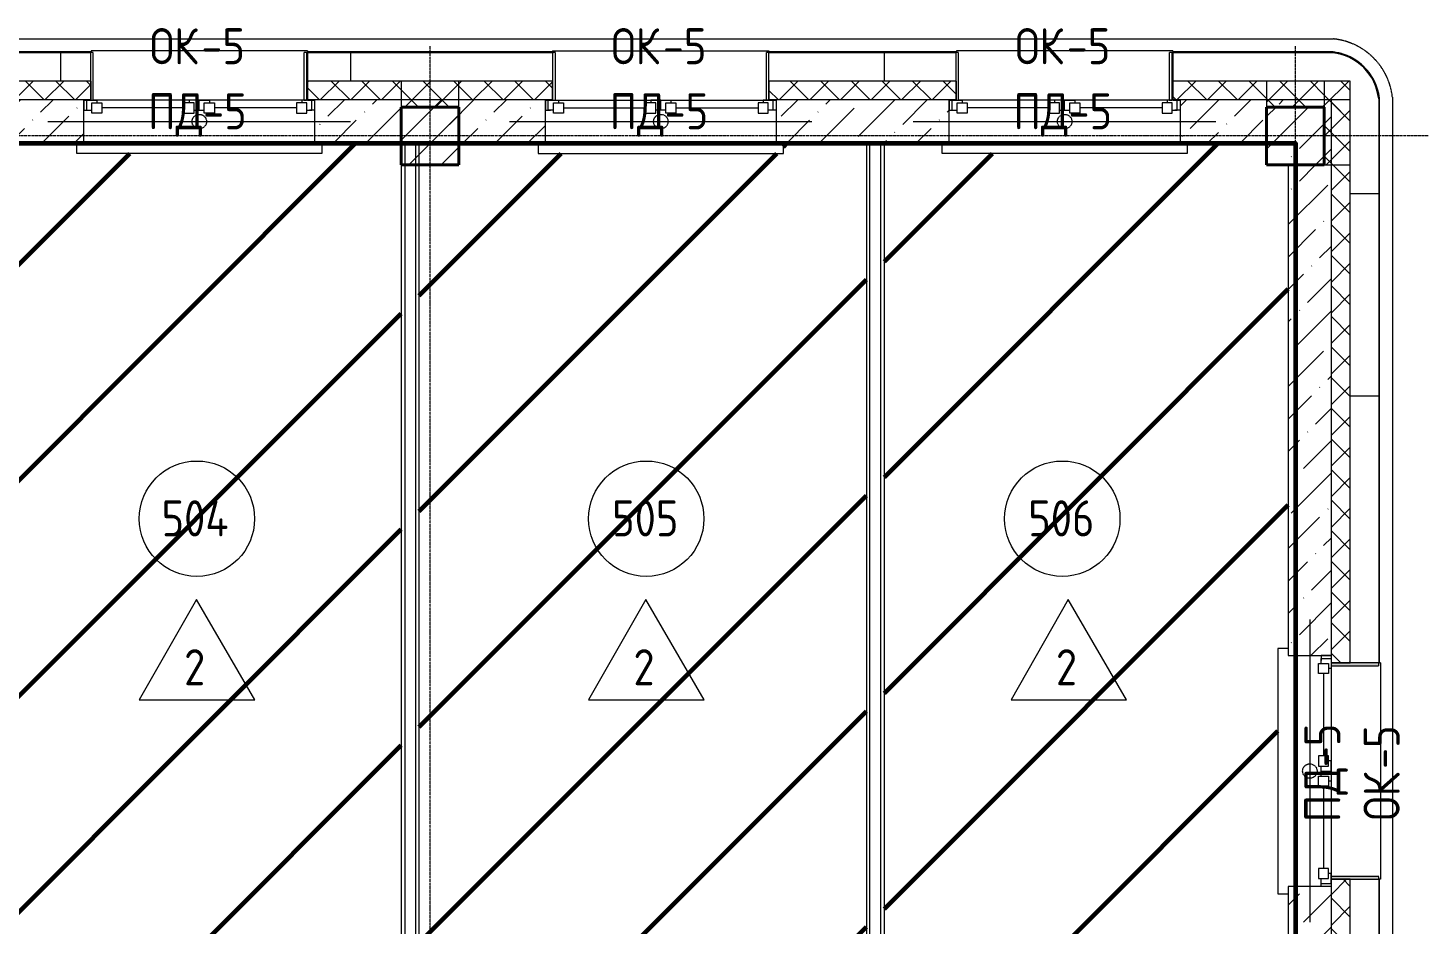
# Model space of a CAD drawing. Header units: millimetres. Extents: x -56773 to 323062, y -262288 to 76460.
# Drawn here: x 52822 to 62529, y -246375 to -240161 of the extents above; entities that cross this region are included whole.
import ezdxf

# ---------------------------------------------------------------- set-up
doc = ezdxf.new("R2010")
doc.units = ezdxf.units.MM
doc.linetypes.add('ADSK_Линия сетки', pattern=[25, 20, -2.5, 0, -2.5])
doc.linetypes.add('ADSK_Невидимые', pattern=[5, 3, -2])
for name, color, linetype, lineweight in [('1.1)Стяжка керамзит  2 этаж', 5, 'Continuous', 60), ('3.1 Штукатурка внешн стен', 5, 'Continuous', 60), ('_ Окна', 7, 'Continuous', 18), ('Марки окон', 7, 'Continuous', 20), ('Марки помещений', 7, 'Continuous', 20), ('Несущие колонны', 7, 'Continuous', 18), ('Обобщенные модели', 7, 'ADSK_Невидимые', 18), ('Окна', 7, 'Continuous', 9), ('Оси', 7, 'Continuous', 9), ('Панели витража', 7, 'Continuous', 9), ('Стены внутренние', 7, 'Continuous', 18), ('Стены наружные', 7, 'Continuous', 18), ('Стены несущие', 7, 'Continuous', 30), ('Стены отделка', 7, 'Continuous', 30), ('Стены штриховка', 7, 'Continuous', 9)]:
    doc.layers.add(name, color=color, linetype=linetype, lineweight=lineweight)
doc.styles.add('GOST Common_2', font='', dxfattribs={"width": 0.9, "height": 250})
doc.styles.get('GOST Common_2').set_extended_font_data('GOST Common')
pattern_1 = [(45, (9.36, -250313.7), (-224.5064, 224.5064), []), (45, (233.87, -250313.7), (-224.5064, 224.5064), [396.875, -79.375, 3.353, -76.022])]
pattern_2 = [(45, (9.36, -250313.7), (84.18955, 308.69595), [396.875, -79.375, 3.353, -76.022])]
pattern_3 = [(45, (9.36, -250313.7), (-106.066, 106.066), []), (135, (9.36, -250313.7), (-106.066, -106.066), [])]

# ---------------------------------------------------------------- blocks, each defined once
blk = doc.blocks.new('ADSK_КолоннаЖБ_Прямоугольная - 400x400 мм-1807143-Маркировочный 5-й')
at = {"layer": 'Несущие колонны', "lineweight": 40}
for p, q in [((-200, 200), (200, 200)), ((-200, -200), (-200, 200)), ((200, 200), (200, -200)), ((200, -200), (-200, -200))]:
    blk.add_line(p, q, dxfattribs=at)
blk = doc.blocks.new('ОКНО L03 _2СТ_RS - ОК-5_1600х2000h-3556607-Маркировочный 5-й')
at = {"layer": '_ Окна'}
for p, q in [((-838.1, -149), (-838.1, -79)), ((-838.1, -79), (-803.1, -79)), ((-818.1, -79), (-818.1, -149)), ((-783.1, -79), (-818.1, -79)), ((-713.1, -59), (-783.1, -59)), ((-783.1, -59), (-783.1, -129)), ((-713.1, -129), (-713.1, -59)), ((-713.1, -94), (-143.1, -94)), ((-143.1, -129), (-143.1, -59)), ((-143.1, -59), (-73.1, -59)), ((-73.1, -59), (-73.1, -129)), ((-38.1, -79), (-73.1, -79)), ((-38.1, -79), (-38.1, -149)), ((-38.1, -79), (-38.1, -149)), ((-3.1, -79), (-38.1, -79)), ((66.9, -59), (-3.1, -59)), ((-3.1, -59), (-3.1, -129)), ((66.9, -129), (66.9, -59)), ((66.9, -94), (636.9, -94)), ((636.9, -129), (636.9, -59)), ((636.9, -59), (706.9, -59)), ((706.9, -59), (706.9, -129)), ((741.9, -79), (706.9, -79)), ((761.9, -79), (726.9, -79)), ((741.9, -79), (741.9, -149)), ((761.9, -149), (761.9, -79)), ((-838.1, -149), (-833.1, -149)), ((-818.1, -149), (-748.1, -149)), ((-783.1, -129), (-713.1, -129)), ((-748.1, -149), (-748.1, -129)), ((-73.1, -129), (-143.1, -129)), ((-108.1, -149), (-108.1, -129)), ((-38.1, -149), (-108.1, -149)), ((-38.1, -149), (31.9, -149)), ((-3.1, -129), (66.9, -129)), ((31.9, -149), (31.9, -129)), ((706.9, -129), (636.9, -129)), ((671.9, -149), (671.9, -129)), ((741.9, -149), (671.9, -149)), ((761.9, -149), (756.9, -149))]:
    blk.add_line(p, q, dxfattribs=at)
blk = doc.blocks.new('Подоконник_ - ПД-5-3556614-Маркировочный 5-й')
at = {"layer": 'Окна'}
for p, q in [((-850, 300), (850, 300)), ((-850, 229), (-850, 300)), ((850, 300), (850, 229))]:
    blk.add_line(p, q, dxfattribs=at)
blk = doc.blocks.new('Отлив_ - ОЦC-3495648-Маркировочный 5-й')
at = {"layer": 'Окна'}
for p, q in [((-750, 0), (-745, 0)), ((-725, 0), (735, 0)), ((-750, -328.5), (-750, -131)), ((-750, -341), (-750, -333.5)), ((-750, -341), (750, -341)), ((-750, -341), (750, -341)), ((750, -341), (750, -333.5))]:
    blk.add_line(p, q, dxfattribs=at)
blk = doc.blocks.new('ОКНО L03 _2СТ_RS - ОК-5_1600х2000h-3556615-Маркировочный 5-й')
at = {"layer": '_ Окна'}
for p, q in [((-838.1, 149), (-838.1, 79)), ((-838.1, 149), (-833.1, 149)), ((-818.1, 149), (-748.1, 149)), ((-818.1, 79), (-818.1, 149)), ((-783.1, 59), (-783.1, 129)), ((-783.1, 129), (-713.1, 129)), ((-748.1, 149), (-748.1, 129)), ((-713.1, 129), (-713.1, 59)), ((-143.1, 129), (-143.1, 59)), ((-73.1, 129), (-143.1, 129)), ((-108.1, 149), (-108.1, 129)), ((-38.1, 149), (-108.1, 149)), ((-73.1, 59), (-73.1, 129)), ((-38.1, 79), (-38.1, 149)), ((-38.1, 149), (31.9, 149)), ((-38.1, 79), (-38.1, 149)), ((-3.1, 59), (-3.1, 129)), ((-3.1, 129), (66.9, 129)), ((31.9, 149), (31.9, 129)), ((66.9, 129), (66.9, 59)), ((636.9, 129), (636.9, 59)), ((706.9, 129), (636.9, 129)), ((671.9, 149), (671.9, 129)), ((741.9, 149), (671.9, 149)), ((706.9, 59), (706.9, 129)), ((741.9, 79), (741.9, 149)), ((761.9, 149), (756.9, 149)), ((761.9, 149), (761.9, 79)), ((-838.1, 79), (-803.1, 79)), ((-783.1, 79), (-818.1, 79)), ((-713.1, 59), (-783.1, 59)), ((-713.1, 94), (-143.1, 94)), ((-143.1, 59), (-73.1, 59)), ((-38.1, 79), (-73.1, 79)), ((-3.1, 79), (-38.1, 79)), ((66.9, 59), (-3.1, 59)), ((66.9, 94), (636.9, 94)), ((636.9, 59), (706.9, 59)), ((741.9, 79), (706.9, 79)), ((761.9, 79), (726.9, 79))]:
    blk.add_line(p, q, dxfattribs=at)
blk = doc.blocks.new('Подоконник_ - ПД-5-3556619-Маркировочный 5-й')
at = {"layer": 'Окна'}
for p, q in [((-850, -229), (-850, -300)), ((850, -300), (850, -229)), ((-850, -300), (850, -300))]:
    blk.add_line(p, q, dxfattribs=at)
blk = doc.blocks.new('Отлив_ - ОЦC-V2-Маркировочный 5-й')
at = {"layer": 'Окна'}
for p, q in [((-750, 341), (-750, 333.5)), ((-750, 341), (750, 341)), ((-750, 341), (750, 341)), ((750, 341), (750, 333.5)), ((-730, 0), (730, 0))]:
    blk.add_line(p, q, dxfattribs=at)
blk = doc.blocks.new('Отлив_ - ОЦC-V4-Маркировочный 5-й')
at = {"layer": 'Окна'}
for p, q in [((-750, 341), (-750, 333.5)), ((-750, 341), (750, 341)), ((-750, 341), (750, 341)), ((750, 341), (750, 330)), ((-730, 0), (730, 0))]:
    blk.add_line(p, q, dxfattribs=at)
blk = doc.blocks.new('Обобщенные модели 8 - Обобщенные модели 8-1216082-Маркировочный 5-й')
at = {"layer": 'Обобщенные модели'}
h = blk.add_hatch(color=256, dxfattribs=at)
h.paths.add_polyline_path([(61849, 4255), (62179, 4255), (62179, 4275), (61849, 4275)])
h.paths.add_polyline_path([(62179, 5735), (62179, 5755), (61849, 5755), (61849, 5735)])
for p, q in [((62177.5, 9005), (61980, 9005)), ((61980, 7605), (62177.5, 7605)), ((62179, 5755), (61849, 5755)), ((61849, 5755), (61849, 5735)), ((61849, 5735), (62179, 5735)), ((62179, 5735), (62179, 5755)), ((62179, 4275), (61849, 4275)), ((61849, 4275), (61849, 4255)), ((62179, 4255), (62179, 4275)), ((61849, 4255), (62179, 4255))]:
    blk.add_line(p, q, dxfattribs=at)
blk = doc.blocks.new('Обобщенные модели 10 - Обобщенные модели 10-1218172-Маркировочный 5-й')
at = {"layer": 'Обобщенные модели'}
for p, q in [((53040, 9785), (53040, 9982.5)), ((53265, 9984), (53245, 9984)), ((53245, 9984), (53245, 9654)), ((53265, 9654), (53265, 9984)), ((54745, 9984), (54725, 9984)), ((54725, 9984), (54725, 9654)), ((54745, 9654), (54745, 9984)), ((55050, 9785), (55050, 9982.5)), ((56470, 9984), (56450, 9984)), ((56450, 9984), (56450, 9654)), ((56470, 9654), (56470, 9984)), ((57950, 9984), (57930, 9984)), ((57930, 9984), (57930, 9654)), ((57950, 9984), (57955, 9984)), ((57950, 9654), (57950, 9984)), ((58750, 9785), (58750, 9982.5)), ((59265, 9984), (59245, 9984)), ((59245, 9984), (59245, 9654)), ((59265, 9654), (59265, 9984)), ((60745, 9984), (60725, 9984)), ((60725, 9984), (60725, 9654)), ((60745, 9654), (60745, 9984)), ((53245, 9654), (53265, 9654)), ((54725, 9654), (54745, 9654)), ((56450, 9654), (56470, 9654)), ((57930, 9654), (57950, 9654)), ((59245, 9654), (59265, 9654)), ((60725, 9654), (60745, 9654))]:
    blk.add_line(p, q, dxfattribs=at)
blk = doc.blocks.new('Системная панель - 1_Алюминиевая панель RAL 1013-3122139-Маркировочный 5-й')
at = {"layer": 'Панели витража', "lineweight": 18}
for p, q in [((-6930, 2.5), (-7840, 2.5)), ((-7840, 2.5), (-7840, -2.5)), ((-6930, -2.5), (-6930, 2.5)), ((-4135, 2.5), (-5030, 2.5)), ((-5030, 2.5), (-5030, -2.5)), ((-4135, -2.5), (-4135, 2.5)), ((-7840, -2.5), (-6930, -2.5)), ((-5030, -2.5), (-4135, -2.5))]:
    blk.add_line(p, q, dxfattribs=at)
blk = doc.blocks.new('Системная панель - 1_Алюминиевая панель гладкая RAL 1013-3033800-Маркировочный 5-й')
at = {"layer": 'Панели витража', "lineweight": 18}
for p, q in [((100, 2.5), (-100, 2.5)), ((-100, 2.5), (-100, -2.5)), ((100, -2.5), (100, 2.5)), ((-100, -2.5), (100, -2.5))]:
    blk.add_line(p, q, dxfattribs=at)
blk = doc.blocks.new('Системная панель - 1_Алюминиевая панель RAL 1013-3122140-Маркировочный 5-й')
at = {"layer": 'Панели витража', "lineweight": 18}
for p, q in [((652.5, 2.5), (-652.5, 2.5)), ((-652.5, 2.5), (-652.5, -2.5)), ((652.5, -2.5), (652.5, 2.5)), ((-652.5, -2.5), (652.5, -2.5))]:
    blk.add_line(p, q, dxfattribs=at)
blk = doc.blocks.new('Системная панель - 1_Алюминиевая панель RAL 1013-1333527-Маркировочный 5-й')
at = {"layer": 'Панели витража', "lineweight": 18}
for p, q in [((950, 2.5), (-950, 2.5)), ((-950, 2.5), (-950, -2.5)), ((950, -2.5), (950, 2.5)), ((-950, -2.5), (950, -2.5))]:
    blk.add_line(p, q, dxfattribs=at)
blk = doc.blocks.new('Системная панель - 1_Алюминиевая панель гладкая RAL 1013-1334900-Маркировочный 5-й')
at = {"layer": 'Панели витража', "lineweight": 18}
for p, q in [((100, 2.5), (-100, 2.5)), ((-100, 2.5), (-100, -2.5)), ((100, -2.5), (100, 2.5)), ((-100, -2.5), (100, -2.5))]:
    blk.add_line(p, q, dxfattribs=at)
blk = doc.blocks.new('Системная панель - 1_Алюминиевая панель RAL 1013-1333528-Маркировочный 5-й')
at = {"layer": 'Панели витража', "lineweight": 18}
for p, q in [((1855, 2.5), (-1855, 2.5)), ((-1855, 2.5), (-1855, -2.5)), ((1855, -2.5), (1855, 2.5)), ((-1855, -2.5), (1855, -2.5))]:
    blk.add_line(p, q, dxfattribs=at)
blk = doc.blocks.new('Системная панель - 1_Алюминиевая панель RAL 1013-3033803-Маркировочный 5-й')
at = {"layer": 'Панели витража', "lineweight": 18}
for p, q in [((450, 2.5), (-450, 2.5)), ((-450, 2.5), (-450, -2.5)), ((450, -2.5), (450, 2.5)), ((-450, -2.5), (450, -2.5))]:
    blk.add_line(p, q, dxfattribs=at)
blk = doc.blocks.new('Панель изогнутая_маленькая - Панель изогнутая_RAL 1013-1335058-Маркировочный 5-й')
at = {"layer": 'Панели витража', "lineweight": 18}
for p, q in [((-226.3, 4), (-226.3, -3.7)), ((226.3, -3), (226.3, 4.7))]:
    blk.add_line(p, q, dxfattribs=at)
for radius, start, end in [(360.5, 231.2164, 308.96797), (366.5, 231.96868, 308.21077)]:
    blk.add_arc((-0.5, 285), radius, start, end, dxfattribs=at)
blk = doc.blocks.new('Обобщенные модели 13 - Обобщенные модели 1-3016844-Маркировочный 5-й')
at = {"layer": 'Обобщенные модели'}
for p, q in [((46272.5, 10077.5), (61863.3, 10077.5)), ((57955, 9987.5), (57950, 9987.5)), ((62267, 9710), (62265.6, 9710)), ((62182.5, 9665), (62182.5, 9667.5)), ((62272.5, 9673.7), (62272.5, -7279.9))]:
    blk.add_line(p, q, dxfattribs=at)
for radius, start, end in [(456.5, 6.3622, 84.40744), (456.5, 75.87329, 84.40744), (456.5, 67.33913, 72.93744), (456.5, 58.5963, 63.76098), (366.5, 83.2409, 83.53871), (366.5, 73.92781, 78.46939), (366.5, 74.25488, 74.5131), (366.5, 64.37167, 68.88696), (366.5, 65.03382, 65.26536), (366.5, 55.01168, 59.29803), (366.5, 45.42962, 49.69983), (456.5, 49.99254, 54.9124), (456.5, 41.38877, 46.17305), (456.5, 32.78497, 37.48334), (366.5, 35.84755, 40.08779), (366.5, 26.26548, 30.45368), (456.5, 24.18115, 28.82036), (366.5, 16.68342, 20.78121), (456.5, 16.13421, 20.17341), (456.5, 6.3622, 10.9687), (366.5, 7.10135, 11.0328)]:
    blk.add_arc((61818.8, 9623.1), radius, start, end, dxfattribs=at)
blk = doc.blocks.new('BS_Перемычка металлическая - BS_Перемычка металлическая-3881251-Маркировочный 5-й')
at = {"layer": 'Обобщенные модели', "linetype": 'ADSK_Невидимые', "lineweight": 18}
blk.add_line((-1050, 0), (1050, 0), dxfattribs=at)
blk.add_circle((0, 0), 50, dxfattribs=at)
blk = doc.blocks.new('ADSK_Марка_Помещение_ОдноЗначение - Номер-159740-Маркировочный 5-й')
at = {"layer": 'Марки помещений'}
blk.add_circle((0, 0), 4, dxfattribs=at)
blk = doc.blocks.new('ADSK_Марка_Помещение_ТипПола_ГОСТ21-501-2011 - Отделка пола-1456712-Маркировочный 5-й')
at = {"layer": 'Марки помещений'}
for p, q in [((0, 6.934), (-3.965, 0)), ((4.041, 0), (0, 6.934)), ((-3.965, 0), (4.041, 0))]:
    blk.add_line(p, q, dxfattribs=at)

msp = doc.modelspace()

# ---------------------------------------------------------------- hatches: boundary and pattern name
at = {"layer": '1.1)Стяжка керамзит  2 этаж', "transparency": 33554687}
h = msp.add_hatch(dxfattribs=at)
h.set_pattern_fill('ANSI31', color=5, scale=333)
h.paths.add_polyline_path([(55409.3615, -240958.7359), (54859.3615, -240958.7359), (54859.3615, -241029.7359), (53159.3615, -241029.7359), (53159.3615, -240958.7359), (52559.3615, -240958.7359), (52534.3615, -240958.7359), (52534.3615, -242123.7359), (52459.3615, -242123.7359), (52459.3615, -240958.7359), (52434.3615, -240958.7359), (52059.3615, -240958.7359), (52059.3615, -241029.7359), (50359.3615, -241029.7359), (50359.3615, -240958.7359), (49709.3615, -240958.7359), (49709.3615, -244333.7359), (49709.3615, -246308.7359), (50234.3615, -246308.7359), (50234.3615, -247358.7359), (52359.3615, -247358.7359), (52359.3615, -246041.2359), (52559.3615, -246041.2359), (52559.3615, -247358.7359), (52684.3615, -247358.7359), (52684.3615, -247483.7359), (53884.3615, -247483.7359), (53884.3615, -247358.7359), (54009.3615, -247358.7359), (54009.3615, -246633.7359), (55409.3615, -246633.7359)])
h.paths.add_polyline_path([(52434.3615, -243148.7359), (52559.3615, -243148.7359), (52559.3615, -244333.7359), (52434.3615, -244333.7359)], flags=16)
h.paths.add_polyline_path([(52459.3615, -243173.7359), (52534.3615, -243173.7359), (52534.3615, -244308.7359), (52459.3615, -244308.7359)], flags=0)
h = msp.add_hatch(dxfattribs=at)
h.set_pattern_fill('ANSI31', color=5, scale=333)
h.paths.add_polyline_path([(58634.3615, -240958.7359), (58059.3615, -240958.7359), (58059.3615, -241029.7359), (56359.3615, -241029.7359), (56359.3615, -240958.7359), (55809.3615, -240958.7359), (55809.3615, -241108.7359), (55534.3615, -241108.7359), (55534.3615, -246633.7359), (57184.3615, -246633.7359), (57184.3615, -247358.7359), (58634.3615, -247358.7359)])
h = msp.add_hatch(dxfattribs=at)
h.set_pattern_fill('ANSI31', color=5, scale=333)
h.paths.add_polyline_path([(61559.3615, -241108.7359), (61409.3615, -241108.7359), (61409.3615, -240958.7359), (60859.3615, -240958.7359), (60859.3615, -241029.7359), (59159.3615, -241029.7359), (59159.3615, -240958.7359), (58759.3615, -240958.7359), (58759.3615, -247358.7359), (60209.3615, -247358.7359), (60209.3615, -246633.7359), (61559.3615, -246633.7359), (61559.3615, -246158.7359), (61488.3615, -246158.7359), (61488.3615, -244458.7359), (61559.3615, -244458.7359)])
at = {"layer": 'Несущие колонны', "lineweight": 9}
h = msp.add_hatch(dxfattribs=at)
h.set_pattern_fill('FP_1', color=256, style=0, pattern_type=2)
h.set_pattern_definition(pattern_1)
h.paths.add_polyline_path([(55685.0249, -241108.7359), (55809.3615, -241108.7359), (55809.3615, -240708.7359), (55409.3615, -240708.7359), (55409.3615, -241108.7359)])
h = msp.add_hatch(dxfattribs=at)
h.set_pattern_fill('FP_1', color=256, style=0, pattern_type=2)
h.set_pattern_definition(pattern_1)
h.paths.add_polyline_path([(61409.3615, -241108.7359), (61809.3615, -241108.7359), (61809.3615, -240708.7359), (61409.3615, -240708.7359), (61409.3615, -240958.7359)])
at = {"layer": 'Стены внутренние', "lineweight": 9}
h = msp.add_hatch(dxfattribs=at)
h.set_pattern_fill('FP_2', color=256, style=0, pattern_type=2)
h.set_pattern_definition(pattern_2)
h.paths.add_polyline_path([(56409.3615, -240958.7359), (56409.3615, -240659.7359), (54809.3615, -240659.7359), (54809.3615, -240958.7359), (55685.0249, -240958.7359)])
h.paths.add_polyline_path([(58572.852, -240958.7359), (59209.3615, -240958.7359), (59209.3615, -240659.7359), (58009.3615, -240659.7359), (58009.3615, -240958.7359)])
h.paths.add_polyline_path([(52559.3615, -240958.7359), (53209.3615, -240958.7359), (53209.3615, -240659.7359), (52009.3615, -240659.7359), (52009.3615, -240958.7359), (52534.3615, -240958.7359)])
h.paths.add_polyline_path([(61809.3615, -240958.7359), (61859.3615, -240958.7359), (61859.3615, -240658.7359), (60809.3615, -240659.7359), (60809.3615, -240958.7359), (61409.3615, -240958.7359), (61409.3615, -240708.7359), (61809.3615, -240708.7359), (61809.3615, -240854.1935)])
h.paths.add_polyline_path([(49684.3615, -240958.7359), (50409.3615, -240958.7359), (50409.3615, -240659.7359), (49609.3615, -240658.7359), (49609.3615, -240958.7359)])
h = msp.add_hatch(dxfattribs=at)
h.set_pattern_fill('FP_2', color=256, style=0, pattern_type=2)
h.set_pattern_definition(pattern_2)
h.paths.add_polyline_path([(61859.3615, -257558.7359), (61858.3615, -253708.7359), (61559.3615, -253708.7359), (61559.3615, -257108.7359), (61809.3615, -257108.7359), (61809.3615, -257508.7359), (61559.3615, -257508.7359), (61559.3615, -257558.7359), (61821.6575, -257558.7359)])
h.paths.add_polyline_path([(61859.3615, -252158.7359), (61858.3615, -249908.7359), (61559.3615, -249908.7359), (61559.3615, -251108.7359), (61809.3615, -251108.7359), (61809.3615, -251508.7359), (61559.3615, -251508.7359), (61559.3615, -252108.7359), (61858.3615, -252108.7359), (61858.3615, -252158.7359)])
h.paths.add_polyline_path([(61859.3615, -248358.7359), (61858.3615, -246108.7359), (61559.3615, -246108.7359), (61559.3615, -248308.7359), (61858.3615, -248308.7359), (61858.3615, -248358.7359)])
h.paths.add_polyline_path([(61859.3615, -244558.7359), (61859.3615, -240958.7359), (61809.3615, -240958.7359), (61809.3615, -241108.7359), (61559.3615, -241108.7359), (61559.3615, -244508.7359), (61858.3615, -244508.7359), (61858.3615, -244558.7359)])
at = {"layer": 'Стены наружные', "lineweight": 9}
h = msp.add_hatch(dxfattribs=at)
h.set_pattern_fill('FP_4', color=256, style=0, pattern_type=2)
h.set_pattern_definition(pattern_3)
h.paths.add_polyline_path([(61460.6791, -240658.7359), (61809.3615, -240658.7359), (61809.3615, -240528.7359), (60759.3615, -240528.7359), (60759.3615, -240658.7359)])
h.paths.add_polyline_path([(51959.3615, -240658.7359), (53259.3615, -240658.7359), (53259.3615, -240528.7359), (51959.3615, -240528.7359)])
h.paths.add_polyline_path([(54759.3615, -240658.7359), (56459.3615, -240658.7359), (56459.3615, -240528.7359), (54759.3615, -240528.7359)])
h.paths.add_polyline_path([(58572.852, -240658.7359), (59259.3615, -240658.7359), (59259.3615, -240528.7359), (57959.3615, -240528.7359), (57959.3615, -240658.7359)])
h.paths.add_polyline_path([(49604.3615, -240658.7359), (50459.3615, -240658.7359), (50459.3615, -240528.7359), (49604.3615, -240528.7359)])
h = msp.add_hatch(dxfattribs=at)
h.set_pattern_fill('FP_4', color=256, style=0, pattern_type=2)
h.set_pattern_definition(pattern_3)
h.paths.add_polyline_path([(55409.3615, -240708.7359), (55809.3615, -240708.7359), (55809.3615, -240528.7359), (55409.3615, -240528.7359)])
h = msp.add_hatch(dxfattribs=at)
h.set_pattern_fill('FP_4', color=256, style=0, pattern_type=2)
h.set_pattern_definition(pattern_3)
h.paths.add_polyline_path([(61409.3615, -240708.7359), (61809.3615, -240708.7359), (61809.3615, -240528.7359), (61409.3615, -240528.7359)])
h = msp.add_hatch(dxfattribs=at)
h.set_pattern_fill('FP_4', color=256, style=0, pattern_type=2)
h.set_pattern_definition(pattern_3)
h.paths.add_polyline_path([(61989.3615, -241108.7359), (61989.3615, -240528.7359), (61809.3615, -240528.7359), (61809.3615, -241108.7359)])
h = msp.add_hatch(dxfattribs=at)
h.set_pattern_fill('FP_4', color=256, style=0, pattern_type=2)
h.set_pattern_definition(pattern_3)
h.paths.add_polyline_path([(61989.3615, -257558.7359), (61989.3615, -253658.7359), (61859.3615, -253658.7359), (61859.3615, -257558.7359)])
h.paths.add_polyline_path([(61989.3615, -252158.7359), (61989.3615, -249858.7359), (61859.3615, -249858.7359), (61859.3615, -252158.7359)])
h.paths.add_polyline_path([(61989.3615, -248358.7359), (61989.3615, -246058.7359), (61859.3615, -246058.7359), (61859.3615, -248358.7359)])
h.paths.add_polyline_path([(61989.3615, -244558.7359), (61989.3615, -240658.7359), (61859.3615, -240658.7359), (61859.3615, -244558.7359)])

# ---------------------------------------------------------------- linework, layer by layer
at = {"layer": '3.1 Штукатурка внешн стен'}
msp.add_lwpolyline([(49709.3615, -240958.7359), (61609.3615, -240958.7359), (61609.3615, -246633.7359)], dxfattribs=at)
at = {"layer": 'Несущие колонны', "lineweight": 9}
for p, q in [((55809.3615, -240708.7359), (55409.3615, -240708.7359)), ((55409.3615, -240708.7359), (55409.3615, -241108.7359)), ((55809.3615, -241108.7359), (55809.3615, -240708.7359)), ((61809.3615, -240708.7359), (61409.3615, -240708.7359)), ((61409.3615, -240708.7359), (61409.3615, -240958.7359)), ((61809.3615, -240958.7359), (61809.3615, -240708.7359)), ((61409.3615, -240958.7359), (61409.3615, -241108.7359)), ((61809.3615, -241108.7359), (61809.3615, -240958.7359)), ((55409.3615, -241108.7359), (55809.3615, -241108.7359)), ((61409.3615, -241108.7359), (61559.3615, -241108.7359)), ((61559.3615, -241108.7359), (61809.3615, -241108.7359))]:
    msp.add_line(p, q, dxfattribs=at)
at = {"layer": 'Оси', "color": 253, "linetype": 'ADSK_Линия сетки', "lineweight": 5, "true_color": 0xaaaaaa}
for p, q in [((55609.3615, -261287.5872), (55609.3615, -240286.2598)), ((61609.3615, -261287.5872), (61609.3615, -240286.2598)), ((62528.5982, -240908.7359), (-25230.7352, -240908.7359))]:
    msp.add_line(p, q, dxfattribs=at)
at = {"layer": 'Стены несущие', "lineweight": 9}
for p, q in [((53209.3615, -240958.7359), (53209.3615, -240659.7359)), ((53209.3615, -240659.7359), (53259.3615, -240659.7359)), ((53259.3615, -240659.7359), (53259.3615, -240658.7359)), ((54759.3615, -240658.7359), (54759.3615, -240659.7359)), ((54759.3615, -240659.7359), (54809.3615, -240659.7359)), ((54809.3615, -240659.7359), (54809.3615, -240958.7359)), ((56409.3615, -240958.7359), (56409.3615, -240659.7359)), ((56409.3615, -240659.7359), (56459.3615, -240659.7359)), ((56459.3615, -240659.7359), (56459.3615, -240658.7359)), ((57959.3615, -240658.7359), (57959.3615, -240659.7359)), ((57959.3615, -240659.7359), (58009.3615, -240659.7359)), ((58009.3615, -240659.7359), (58009.3615, -240958.7359)), ((59209.3615, -240958.7359), (59209.3615, -240659.7359)), ((59209.3615, -240659.7359), (59259.3615, -240659.7359)), ((59259.3615, -240659.7359), (59259.3615, -240658.7359)), ((60759.3615, -240658.7359), (60759.3615, -240659.7359)), ((60759.3615, -240659.7359), (60809.3615, -240659.7359)), ((60809.3615, -240659.7359), (60809.3615, -240958.7359)), ((61859.3615, -240658.7359), (61809.3615, -240658.7359)), ((61859.3615, -240958.7359), (61859.3615, -240658.7359)), ((52559.3615, -240958.7359), (53209.3615, -240958.7359)), ((54809.3615, -240958.7359), (55409.3615, -240958.7359)), ((55409.3615, -240958.7359), (55409.3615, -246633.7359)), ((55534.3615, -240958.7359), (56409.3615, -240958.7359)), ((55534.3615, -246633.7359), (55534.3615, -240958.7359)), ((58009.3615, -240958.7359), (58634.3615, -240958.7359)), ((58634.3615, -240958.7359), (58634.3615, -247358.7359)), ((58759.3615, -240958.7359), (59209.3615, -240958.7359)), ((58759.3615, -247358.7359), (58759.3615, -240958.7359)), ((60809.3615, -240958.7359), (61409.3615, -240958.7359)), ((61559.3615, -241108.7359), (61559.3615, -244508.7359)), ((61559.3615, -244508.7359), (61858.3615, -244508.7359)), ((61858.3615, -244508.7359), (61858.3615, -244558.7359)), ((61858.3615, -244558.7359), (61859.3615, -244558.7359)), ((61859.3615, -246058.7359), (61858.3615, -246058.7359)), ((61858.3615, -246058.7359), (61858.3615, -246108.7359)), ((61559.3615, -246108.7359), (61559.3615, -246633.7359)), ((61858.3615, -246108.7359), (61559.3615, -246108.7359))]:
    msp.add_line(p, q, dxfattribs=at)
at = {"layer": 'Стены отделка', "lineweight": 9}
for p, q in [((53259.3615, -240528.7359), (51959.3615, -240528.7359)), ((53259.3615, -240658.7359), (53259.3615, -240528.7359)), ((56459.3615, -240528.7359), (54759.3615, -240528.7359)), ((54759.3615, -240528.7359), (54759.3615, -240658.7359)), ((55409.3615, -240528.7359), (55409.3615, -240708.7359)), ((55809.3615, -240708.7359), (55809.3615, -240528.7359)), ((56459.3615, -240658.7359), (56459.3615, -240528.7359)), ((59259.3615, -240528.7359), (57959.3615, -240528.7359)), ((57959.3615, -240528.7359), (57959.3615, -240658.7359)), ((59259.3615, -240658.7359), (59259.3615, -240528.7359)), ((61989.3615, -240528.7359), (60759.3615, -240528.7359)), ((60759.3615, -240528.7359), (60759.3615, -240658.7359)), ((61409.3615, -240528.7359), (61409.3615, -240708.7359)), ((61809.3615, -240528.7359), (61809.3615, -241108.7359)), ((61989.3615, -244558.7359), (61989.3615, -240528.7359)), ((55409.3615, -240708.7359), (55809.3615, -240708.7359)), ((61409.3615, -240708.7359), (61809.3615, -240708.7359)), ((61989.3615, -240658.7359), (61859.3615, -240658.7359)), ((61809.3615, -241108.7359), (61989.3615, -241108.7359)), ((61859.3615, -244558.7359), (61989.3615, -244558.7359)), ((61989.3615, -246058.7359), (61859.3615, -246058.7359)), ((61989.3615, -248358.7359), (61989.3615, -246058.7359))]:
    msp.add_line(p, q, dxfattribs=at)
at = {"layer": 'Стены штриховка', "lineweight": 9}
for p, q in [((53259.3615, -240658.7359), (51959.3615, -240658.7359)), ((56459.3615, -240658.7359), (54759.3615, -240658.7359)), ((59259.3615, -240658.7359), (57959.3615, -240658.7359)), ((61809.3615, -240658.7359), (60759.3615, -240658.7359)), ((61409.3615, -240958.7359), (61409.3615, -240708.7359)), ((61409.3615, -240708.7359), (61809.3615, -240708.7359)), ((55534.3615, -240958.7359), (55409.3615, -240958.7359)), ((55434.3615, -240958.7359), (55434.3615, -246658.7359)), ((55509.3615, -240958.7359), (55509.3615, -246658.7359)), ((58759.3615, -240958.7359), (58634.3615, -240958.7359)), ((58659.3615, -247383.7359), (58659.3615, -240958.7359)), ((58734.3615, -247383.7359), (58734.3615, -240958.7359)), ((61859.3615, -244558.7359), (61859.3615, -240958.7359)), ((61809.3615, -241108.7359), (61559.3615, -241108.7359)), ((61859.3615, -248358.7359), (61859.3615, -246058.7359))]:
    msp.add_line(p, q, dxfattribs=at)

# ---------------------------------------------------------------- block references
at = {"layer": 'Марки помещений', "xscale": 99.99999999999993, "yscale": 99.99999999999993, "zscale": 99.99999999999993}
for name, p in [('ADSK_Марка_Помещение_ОдноЗначение - Номер-159740-Маркировочный 5-й', (53992.889, -243560.7128)), ('ADSK_Марка_Помещение_ОдноЗначение - Номер-159740-Маркировочный 5-й', (57108.2612, -243560.7128)), ('ADSK_Марка_Помещение_ОдноЗначение - Номер-159740-Маркировочный 5-й', (59993.1075, -243560.7128)), ('ADSK_Марка_Помещение_ТипПола_ГОСТ21-501-2011 - Отделка пола-1456712-Маркировочный 5-й', (53989.3837, -244814.5806)), ('ADSK_Марка_Помещение_ТипПола_ГОСТ21-501-2011 - Отделка пола-1456712-Маркировочный 5-й', (57104.7558, -244814.5806)), ('ADSK_Марка_Помещение_ТипПола_ГОСТ21-501-2011 - Отделка пола-1456712-Маркировочный 5-й', (60034.1014, -244814.5806))]:
    msp.add_blockref(name, p, dxfattribs=at)
at = {"layer": 'Несущие колонны', "lineweight": 40, "rotation": 89.9999999999999}
for p in [(55609.3615, -240908.7359), (61609.3615, -240908.7359)]:
    msp.add_blockref('ADSK_КолоннаЖБ_Прямоугольная - 400x400 мм-1807143-Маркировочный 5-й', p, dxfattribs=at)
at = {"layer": 'Обобщенные модели'}
for name in ['Обобщенные модели 13 - Обобщенные модели 1-3016844-Маркировочный 5-й', 'Обобщенные модели 10 - Обобщенные модели 10-1218172-Маркировочный 5-й', 'Обобщенные модели 8 - Обобщенные модели 8-1216082-Маркировочный 5-й']:
    msp.add_blockref(name, (9.3615, -250313.7049), dxfattribs=at)
at = {"layer": 'Обобщенные модели', "linetype": 'ADSK_Невидимые', "lineweight": 18}
for p in [(54009.3615, -240808.7359), (57209.3615, -240808.7359), (60009.3615, -240808.7359)]:
    msp.add_blockref('BS_Перемычка металлическая - BS_Перемычка металлическая-3881251-Маркировочный 5-й', p, dxfattribs=at)
at = {"layer": 'Обобщенные модели', "linetype": 'ADSK_Невидимые', "lineweight": 18, "rotation": 269.9999999999995}
msp.add_blockref('BS_Перемычка металлическая - BS_Перемычка металлическая-3881251-Маркировочный 5-й', (61709.3615, -245308.7359), dxfattribs=at)
at = {"layer": 'Окна'}
for name, p, rotation in [('Отлив_ - ОЦC-3495648-Маркировочный 5-й', (54009.3615, -240659.7359), 180), ('Отлив_ - ОЦC-3495648-Маркировочный 5-й', (60009.3615, -240659.7359), 180), ('ОКНО L03 _2СТ_RS - ОК-5_1600х2000h-3556607-Маркировочный 5-й', (53971.2615, -240808.7359), 180), ('ОКНО L03 _2СТ_RS - ОК-5_1600х2000h-3556607-Маркировочный 5-й', (59971.2615, -240808.7359), 180), ('ОКНО L03 _2СТ_RS - ОК-5_1600х2000h-3556615-Маркировочный 5-й', (61709.3615, -245346.8359), 269.9999999999997), ('Отлив_ - ОЦC-V2-Маркировочный 5-й', (61858.3615, -245308.7359), 269.9999999999997)]:
    msp.add_blockref(name, p, dxfattribs=dict(at, rotation=rotation))
for name, p in [('Отлив_ - ОЦC-V4-Маркировочный 5-й', (57209.3615, -240659.7359)), ('ОКНО L03 _2СТ_RS - ОК-5_1600х2000h-3556615-Маркировочный 5-й', (57247.4615, -240808.7359))]:
    msp.add_blockref(name, p, dxfattribs=at)
at = {"layer": 'Окна', "color": 7, "true_color": 0xffffff}
for name, p, rotation in [('Подоконник_ - ПД-5-3556614-Маркировочный 5-й', (54009.3615, -240729.7359), 180), ('Подоконник_ - ПД-5-3556614-Маркировочный 5-й', (60009.3615, -240729.7359), 180), ('Подоконник_ - ПД-5-3556619-Маркировочный 5-й', (61788.3615, -245308.7359), 269.9999999999997)]:
    msp.add_blockref(name, p, dxfattribs=dict(at, rotation=rotation))
msp.add_blockref('Подоконник_ - ПД-5-3556619-Маркировочный 5-й', (57209.3615, -240729.7359), dxfattribs=at)
at = {"layer": 'Панели витража'}
for name, p, rotation in [('Системная панель - 1_Алюминиевая панель RAL 1013-3033803-Маркировочный 5-й', (52609.3615, -240328.7359), 180), ('Системная панель - 1_Алюминиевая панель гладкая RAL 1013-3033800-Маркировочный 5-й', (53159.3615, -240328.7359), 180), ('Системная панель - 1_Алюминиевая панель гладкая RAL 1013-3033800-Маркировочный 5-й', (54859.3615, -240328.7359), 180), ('Системная панель - 1_Алюминиевая панель RAL 1013-3122140-Маркировочный 5-й', (55611.8615, -240328.7359), 180), ('Системная панель - 1_Алюминиевая панель гладкая RAL 1013-3033800-Маркировочный 5-й', (56364.3615, -240328.7359), 180), ('Системная панель - 1_Алюминиевая панель гладкая RAL 1013-3033800-Маркировочный 5-й', (58064.3615, -240328.7359), 180), ('Системная панель - 1_Алюминиевая панель RAL 1013-3122139-Маркировочный 5-й', (54029.3615, -240328.7359), 180), ('Системная панель - 1_Алюминиевая панель гладкая RAL 1013-3033800-Маркировочный 5-й', (59159.3615, -240328.7359), 180), ('Системная панель - 1_Алюминиевая панель гладкая RAL 1013-3033800-Маркировочный 5-й', (60859.3615, -240328.7359), 180), ('Панель изогнутая_маленькая - Панель изогнутая_RAL 1013-1335058-Маркировочный 5-й', (62029.3615, -240488.7359), 134.9999999999999), ('Системная панель - 1_Алюминиевая панель RAL 1013-1333528-Маркировочный 5-й', (62189.3615, -242503.7359), 89.99999999999973), ('Системная панель - 1_Алюминиевая панель гладкая RAL 1013-1334900-Маркировочный 5-й', (62189.3615, -244458.7359), 89.99999999999973), ('Системная панель - 1_Алюминиевая панель гладкая RAL 1013-1334900-Маркировочный 5-й', (62189.3615, -246158.7359), 89.99999999999973), ('Системная панель - 1_Алюминиевая панель RAL 1013-1333527-Маркировочный 5-й', (62189.3615, -247208.7359), 89.99999999999973)]:
    msp.add_blockref(name, p, dxfattribs=dict(at, rotation=rotation))

# ---------------------------------------------------------------- texts
at = {"layer": 'Марки окон', "lineweight": 5, "char_height": 250, "attachment_point": 1, "style": 'GOST Common_2'}
for s, insert, width in [('ОК', (53666.4541, -240161.7228), 432.91125), ('-5', (54023.6416, -240161.7228), 389.620125), ('ОК', (56866.4541, -240161.7228), 432.91125), ('-5', (57223.6416, -240161.7228), 389.620125), ('ОК', (59666.4541, -240161.7228), 432.91125), ('-5', (60023.6416, -240161.7228), 389.620125), ('ПД', (53654.7541, -240612.7228), 461.772), ('-5', (54035.7541, -240612.7228), 389.620125), ('ПД', (56854.7541, -240612.7228), 461.772), ('-5', (57235.7541, -240612.7228), 389.620125), ('ПД', (59654.7541, -240612.7228), 461.772), ('-5', (60035.7541, -240612.7228), 389.620125)]:
    msp.add_mtext(s, dxfattribs=dict(at, insert=insert, width=width))
at = {"layer": 'Марки окон', "lineweight": 5, "char_height": 250, "attachment_point": 1, "rotation": 90, "style": 'GOST Common_2'}
for s, insert, width in [('-5', (61671.3484, -245282.3433), 389.620125), ('-5', (62082.3484, -245294.4558), 389.620125), ('ПД', (61671.3484, -245663.3433), 461.772), ('ОК', (62082.3484, -245651.6433), 432.91125)]:
    msp.add_mtext(s, dxfattribs=dict(at, insert=insert, width=width))
at = {"layer": 'Марки помещений', "lineweight": 9, "char_height": 250, "attachment_point": 1, "style": 'GOST Common_2'}
for s, insert, width in [('504', (53748.0817, -243432.9878), 606.07575), ('505', (56872.0039, -243432.9878), 584.430187), ('506', (59756.8503, -243432.9878), 584.430187), ('\\fGOST Common|b0|i0|c204|p34|;\\W.9;2', (53904.0513, -244464.5714), 194.810062), ('\\fGOST Common|b0|i0|c204|p34|;\\W.9;2', (57019.4235, -244464.5714), 194.810062), ('\\fGOST Common|b0|i0|c204|p34|;\\W.9;2', (59948.7691, -244464.5714), 194.810062)]:
    msp.add_mtext(s, dxfattribs=dict(at, insert=insert, width=width))

doc.saveas('drawing.dxf')
